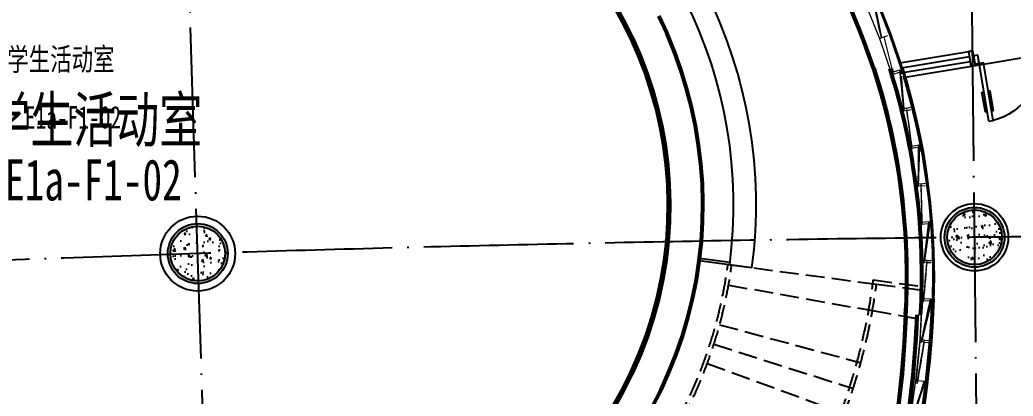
# Model space of a CAD drawing. Header units: millimetres. Extents: x 347599 to 1495443, y -100002 to 152717.
# Drawn here: x 1396761 to 1410013, y 18621 to 23647 of the extents above; entities that cross this region are included whole.
import ezdxf

# ---------------------------------------------------------------- set-up
doc = ezdxf.new("R2010")
doc.units = ezdxf.units.MM
doc.header["$LTSCALE"] = 1000
doc.header["$PDMODE"] = 1
for name, pattern in [('E-RG-1F$0$$0$DOTE', [2.42, 2, -0.2, 0.02, -0.2]), ('E1-RD-1F$0$DASH', [0.35, 0.25, -0.1]), ('XRE1$0$DASH', [0.35, 0.25, -0.1]), ('XRE2$0$HIDDEN', [0.375, 0.25, -0.125])]:
    doc.linetypes.add(name, pattern=pattern)
doc.layers.get('0').update_dxf_attribs({"linetype": 'CONTINUOUS'})
doc.layers.get('Defpoints').update_dxf_attribs({"linetype": 'CONTINUOUS'})
for name, color, linetype in [('00外装饰面', 21, 'CONTINUOUS'), ('A-------', 18, 'CONTINUOUS'), ('A—墙体', 7, 'CONTINUOUS'), ('A—楼梯、电梯、栏杆', 50, 'CONTINUOUS'), ('A—轴线、尺寸', 1, 'CONTINUOUS'), ('A—门窗', 135, 'CONTINUOUS'), ('E1-RD-1F$0$C-NAME-DIM100', 13, 'CONTINUOUS'), ('I—平面—文字', 40, 'CONTINUOUS'), ('I—平面—文字（放大1：100）', 40, 'XRE2$0$HIDDEN'), ('I—平面—装饰面层线', 192, 'CONTINUOUS'), ('I—平面—门', 22, 'CONTINUOUS'), ('XRE2$0$0S-COLS-HATCH-A', 8, 'CONTINUOUS'), ('轴线100', 1, 'CONTINUOUS')]:
    doc.layers.add(name, color=color, linetype=linetype)
for name, color, linetype, lineweight in [('E1-RD-1F$0$$0$A-GLAZ', 140, 'CONTINUOUS', 5), ('E1-RD-1F$0$$3$A-WALL', 7, 'CONTINUOUS', 5), ('E1-RD-1F$0$A-GLAZ', 140, 'CONTINUOUS', 5), ('E1-RD-1F$0$A-WALL', 7, 'CONTINUOUS', 5), ('E1-RI-1F$0$A-GLAZ-CWMG', 3, 'CONTINUOUS', 5)]:
    doc.layers.add(name, color=color, linetype=linetype, lineweight=lineweight)
doc.styles.add('ARIAL', font='simhei.ttf', dxfattribs={"width": 0.9})
doc.styles.add('XD2008', font='simhei.ttf', dxfattribs={"width": 0.7})
doc.dimstyles.new('200', dxfattribs={"dimscale": 200, "dimtxt": 2.5, "dimasz": 2, "dimexe": 1, "dimexo": 1, "dimgap": 0.8, "dimtad": 1, "dimdec": 0, "dimdsep": 46, "dimtxsty": 'ARIAL', "dimblk1": 'ARCHTICK', "dimblk2": 'ARCHTICK', "dimsah": 1, "dimcen": -0.9, "dimdle": 1, "dimclrd": 256, "dimclre": 256, "dimclrt": 40, "dimaunit": 1, "dimadec": 0, "dimazin": 0, "dimtfac": 0.35, "dimtdec": 0, "dimtix": 1, "dimtmove": 2, "dimatfit": 3, "dimldrblk": 'ARCHTICK', "dimfxl": 0, "dimtvp": 0.8, "dimtolj": 1, "dimtzin": 0, "dimarcsym": 0})
doc.dimstyles.new('副本 100', dxfattribs={"dimscale": 100, "dimtxt": 2.5, "dimasz": 2, "dimexe": 1, "dimexo": 1, "dimgap": 0.8, "dimtad": 1, "dimdec": 0, "dimdsep": 46, "dimtxsty": 'ARIAL', "dimblk1": 'ARCHTICK', "dimblk2": 'ARCHTICK', "dimsah": 1, "dimcen": -0.9, "dimdle": 1, "dimclrd": 256, "dimclre": 256, "dimclrt": 40, "dimaunit": 1, "dimadec": 0, "dimazin": 0, "dimtfac": 0.35, "dimtdec": 0, "dimtix": 1, "dimtmove": 2, "dimatfit": 3, "dimldrblk": 'ARCHTICK', "dimfxl": 0, "dimtvp": 0.8, "dimtolj": 1, "dimtzin": 0, "dimarcsym": 0})
pattern_1 = [(50, (-10363982.86, 6219919.24), (286.904073, -25.100854), [30, -330]), (355, (-10363982.86, 6219919.24), (-55.5005334, 300.8768535), [24, -264]), (100.4514, (-10363958.95, 6219917.15), (231.4037527, 275.775817), [25.496076, -280.456845]), (46.1842, (-10363982.86, 6219999.24), (426.896419, -66.207606), [45, -495]), (96.6356, (-10363947.3, 6219993.72), (373.865082, 389.647148), [38.244115, -420.6852]), (351.1842, (-10363982.86, 6219999.24), (373.864778, 389.64744), [36, -396]), (21, (-10363942.86, 6219979.24), (238.762821, -161.0475563), [30, -330]), (326, (-10363942.86, 6219979.24), (97.326133, 290.060018), [24, -264]), (71.4514, (-10363922.97, 6219965.82), (336.0890514, 129.0121987), [25.496076, -280.456845]), (37.5, (-10363982.86, 6219919.24), (4.8639421, 133.1575415), [0, -260.8, 0, -268, 0, -265]), (7.5, (-10363982.86, 6219919.24), (105.227815, 157.7646848), [0, -152.8, 0, -254.8, 0, -101]), (327.5, (-10364072.06, 6219919.24), (213.5289745, -9.0219487), [0, -100, 0, -312, 0, -414]), (317.5, (-10364112.06, 6219919.24), (233.2744677, 40.041993), [0, -130, 0, -207.2, 0, -294])]

# ---------------------------------------------------------------- blocks, each defined once
blk = doc.blocks.new('E1-RD-1F$0$Adaptive - Lecture Hall Scale - Material 2-10458844-E1b 和 E1c 号楼一层平面图 BLDG E1b AND E1c FIRST FLOOR PLAN')
at = {"layer": 'E1-RD-1F$0$A-GLAZ', "lineweight": 13}
for p, q in [((96929, 22026), (96786, 21497)), ((97040, 21999), (96929, 22026)), ((96786, 21497), (96810, 21490))]:
    blk.add_line(p, q, dxfattribs=at)
at = {"layer": 'E1-RD-1F$0$A-GLAZ', "color": 8}
for p, q in [((97040, 21999), (97051, 21996)), ((97051, 21996), (96810, 21490))]:
    blk.add_line(p, q, dxfattribs=at)
at = {"layer": 'E1-RD-1F$0$A-GLAZ', "lineweight": 13, "flags": 128}
blk.add_lwpolyline([(96810, 21490), (96839, 21554), (96867, 21617), (96896, 21681), (96925, 21745), (96954, 21808), (96982, 21872), (97011, 21935), (97040, 21999)], dxfattribs=at)
blk = doc.blocks.new('E1-RD-1F$0$Adaptive - Lecture Hall Scale - Material 1-10443833-E1b 和 E1c 号楼一层平面图 BLDG E1b AND E1c FIRST FLOOR PLAN')
at = {"layer": 'E1-RD-1F$0$A-GLAZ', "lineweight": 13}
for p, q in [((96786, 21497), (96620, 20974)), ((96847, 21479), (96786, 21497)), ((96620, 20974), (96644, 20966))]:
    blk.add_line(p, q, dxfattribs=at)
at = {"layer": 'E1-RD-1F$0$A-GLAZ', "color": 8}
blk.add_line((96847, 21479), (96899, 21464), dxfattribs=at)
at = {"layer": 'E1-RD-1F$0$A-GLAZ', "lineweight": 13, "flags": 128}
blk.add_lwpolyline([(96644, 20966), (96669, 21030), (96695, 21095), (96720, 21159), (96746, 21223), (96771, 21287), (96796, 21351), (96822, 21415), (96847, 21479)], dxfattribs=at)
blk = doc.blocks.new('E1-RD-1F$0$Adaptive - Lecture Hall Scale - Material 1-V90-E1b 和 E1c 号楼一层平面图 BLDG E1b AND E1c FIRST FLOOR PLAN')
at = {"layer": 'E1-RD-1F$0$A-GLAZ', "lineweight": 13}
for p, q in [((96861, 27095), (96752, 27060)), ((96752, 27060), (96896, 26571)), ((96896, 26571), (96920, 26577))]:
    blk.add_line(p, q, dxfattribs=at)
at = {"layer": 'E1-RD-1F$0$A-GLAZ', "color": 8}
for p, q in [((96861, 27095), (96871, 27099)), ((96871, 27099), (96920, 26577))]:
    blk.add_line(p, q, dxfattribs=at)
at = {"layer": 'E1-RD-1F$0$A-GLAZ', "lineweight": 13, "flags": 128}
blk.add_lwpolyline([(96920, 26577), (96912, 26651), (96903, 26725), (96895, 26799), (96886, 26873), (96878, 26947), (96869, 27021), (96861, 27095)], dxfattribs=at)
blk = doc.blocks.new('E1-RD-1F$0$Adaptive - Lecture Hall Scale - Material 1-V91-E1b 和 E1c 号楼一层平面图 BLDG E1b AND E1c FIRST FLOOR PLAN')
at = {"layer": 'E1-RD-1F$0$A-GLAZ', "lineweight": 13}
for p, q in [((97165, 25581), (97101, 25572)), ((97101, 25572), (97162, 25065)), ((97162, 25065), (97186, 25067))]:
    blk.add_line(p, q, dxfattribs=at)
at = {"layer": 'E1-RD-1F$0$A-GLAZ', "color": 8}
blk.add_line((97165, 25581), (97217, 25589), dxfattribs=at)
at = {"layer": 'E1-RD-1F$0$A-GLAZ', "lineweight": 13, "flags": 128}
blk.add_lwpolyline([(97186, 25067), (97183, 25141), (97180, 25214), (97177, 25287), (97174, 25361), (97171, 25434), (97168, 25508), (97165, 25581)], dxfattribs=at)
blk = doc.blocks.new('E1-RD-1F$0$Adaptive - Lecture Hall Scale - Material 2-V92-E1b 和 E1c 号楼一层平面图 BLDG E1b AND E1c FIRST FLOOR PLAN')
at = {"layer": 'E1-RD-1F$0$A-GLAZ', "lineweight": 13}
for p, q in [((97275, 25075), (97162, 25065)), ((97162, 25065), (97194, 24556)), ((97194, 24556), (97219, 24557))]:
    blk.add_line(p, q, dxfattribs=at)
at = {"layer": 'E1-RD-1F$0$A-GLAZ', "color": 8}
for p, q in [((97281, 25076), (97286, 25076)), ((97286, 25076), (97282, 25046)), ((97275, 24990), (97219, 24557))]:
    blk.add_line(p, q, dxfattribs=at)
at = {"layer": 'E1-RD-1F$0$A-GLAZ', "lineweight": 13, "flags": 128}
blk.add_lwpolyline([(97219, 24557), (97227, 24631), (97235, 24705), (97243, 24779), (97251, 24853), (97259, 24927), (97267, 25001), (97275, 25075)], dxfattribs=at)
blk = doc.blocks.new('E1-RD-1F$0$$0$Adaptive - Lecture Hall Scale - Material 2-10458844-E1b 和 E1c 号楼一层平面图 BLDG E1b AND E1c FIRST FLOOR PLAN')
at = {"layer": 'E1-RD-1F$0$$0$A-GLAZ', "lineweight": 13}
for p, q in [((96929, 22026), (96786, 21497)), ((97040, 21999), (96929, 22026)), ((96786, 21497), (96810, 21490))]:
    blk.add_line(p, q, dxfattribs=at)
at = {"layer": 'E1-RD-1F$0$$0$A-GLAZ', "color": 8}
for p, q in [((97040, 21999), (97051, 21996)), ((97051, 21996), (96810, 21490))]:
    blk.add_line(p, q, dxfattribs=at)
at = {"layer": 'E1-RD-1F$0$$0$A-GLAZ', "lineweight": 13, "flags": 128}
blk.add_lwpolyline([(96810, 21490), (96839, 21554), (96867, 21617), (96896, 21681), (96925, 21745), (96954, 21808), (96982, 21872), (97011, 21935), (97040, 21999)], dxfattribs=at)
blk = doc.blocks.new('E1-RD-1F$0$$0$Adaptive - Lecture Hall Scale - Material 1-10443833-E1b 和 E1c 号楼一层平面图 BLDG E1b AND E1c FIRST FLOOR PLAN')
at = {"layer": 'E1-RD-1F$0$$0$A-GLAZ', "lineweight": 13}
for p, q in [((96786, 21497), (96620, 20974)), ((96847, 21479), (96786, 21497)), ((96620, 20974), (96644, 20966))]:
    blk.add_line(p, q, dxfattribs=at)
at = {"layer": 'E1-RD-1F$0$$0$A-GLAZ', "color": 8}
blk.add_line((96847, 21479), (96899, 21464), dxfattribs=at)
at = {"layer": 'E1-RD-1F$0$$0$A-GLAZ', "lineweight": 13, "flags": 128}
blk.add_lwpolyline([(96644, 20966), (96669, 21030), (96695, 21095), (96720, 21159), (96746, 21223), (96771, 21287), (96796, 21351), (96822, 21415), (96847, 21479)], dxfattribs=at)
blk = doc.blocks.new('E1-RD-1F$0$$0$Adaptive - Lecture Hall Scale - Material 1-V87-E1b 和 E1c 号楼一层平面图 BLDG E1b AND E1c FIRST FLOOR PLAN')
at = {"layer": 'E1-RD-1F$0$$0$A-GLAZ', "lineweight": 13}
for p, q in [((96620, 20974), (96433, 20459)), ((96728, 20938), (96620, 20974)), ((96433, 20459), (96456, 20450))]:
    blk.add_line(p, q, dxfattribs=at)
at = {"layer": 'E1-RD-1F$0$$0$A-GLAZ', "color": 8}
for p, q in [((96739, 20934), (96456, 20450)), ((96728, 20938), (96739, 20934))]:
    blk.add_line(p, q, dxfattribs=at)
at = {"layer": 'E1-RD-1F$0$$0$A-GLAZ', "lineweight": 13, "flags": 128}
blk.add_lwpolyline([(96456, 20450), (96490, 20511), (96524, 20572), (96558, 20633), (96592, 20694), (96626, 20755), (96660, 20816), (96694, 20877), (96728, 20938)], dxfattribs=at)
blk = doc.blocks.new('E1-RD-1F$0$$0$Adaptive - Lecture Hall Scale - Material 2-V92-E1b 和 E1c 号楼一层平面图 BLDG E1b AND E1c FIRST FLOOR PLAN')
at = {"layer": 'E1-RD-1F$0$$0$A-GLAZ', "lineweight": 13}
for p, q in [((97275, 25075), (97162, 25065)), ((97162, 25065), (97194, 24556)), ((97194, 24556), (97219, 24557))]:
    blk.add_line(p, q, dxfattribs=at)
at = {"layer": 'E1-RD-1F$0$$0$A-GLAZ', "color": 8}
for p, q in [((97281, 25076), (97286, 25076)), ((97286, 25076), (97282, 25046)), ((97275, 24990), (97219, 24557))]:
    blk.add_line(p, q, dxfattribs=at)
at = {"layer": 'E1-RD-1F$0$$0$A-GLAZ', "lineweight": 13, "flags": 128}
blk.add_lwpolyline([(97219, 24557), (97227, 24631), (97235, 24705), (97243, 24779), (97251, 24853), (97259, 24927), (97267, 25001), (97275, 25075)], dxfattribs=at)
blk = doc.blocks.new('E1-RD-1F$0$$0$Adaptive - Lecture Hall Scale - Material 1-V91-E1b 和 E1c 号楼一层平面图 BLDG E1b AND E1c FIRST FLOOR PLAN')
at = {"layer": 'E1-RD-1F$0$$0$A-GLAZ', "lineweight": 13}
for p, q in [((97165, 25581), (97101, 25572)), ((97101, 25572), (97162, 25065)), ((97162, 25065), (97186, 25067))]:
    blk.add_line(p, q, dxfattribs=at)
at = {"layer": 'E1-RD-1F$0$$0$A-GLAZ', "color": 8}
blk.add_line((97165, 25581), (97217, 25589), dxfattribs=at)
at = {"layer": 'E1-RD-1F$0$$0$A-GLAZ', "lineweight": 13, "flags": 128}
blk.add_lwpolyline([(97186, 25067), (97183, 25141), (97180, 25214), (97177, 25287), (97174, 25361), (97171, 25434), (97168, 25508), (97165, 25581)], dxfattribs=at)
blk = doc.blocks.new('E1-RD-1F$0$$0$Adaptive - Lecture Hall Scale - Material 1-V90-E1b 和 E1c 号楼一层平面图 BLDG E1b AND E1c FIRST FLOOR PLAN')
at = {"layer": 'E1-RD-1F$0$$0$A-GLAZ', "lineweight": 13}
for p, q in [((96861, 27095), (96752, 27060)), ((96752, 27060), (96896, 26571)), ((96896, 26571), (96920, 26577))]:
    blk.add_line(p, q, dxfattribs=at)
at = {"layer": 'E1-RD-1F$0$$0$A-GLAZ', "color": 8}
for p, q in [((96861, 27095), (96871, 27099)), ((96871, 27099), (96920, 26577))]:
    blk.add_line(p, q, dxfattribs=at)
at = {"layer": 'E1-RD-1F$0$$0$A-GLAZ', "lineweight": 13, "flags": 128}
blk.add_lwpolyline([(96920, 26577), (96912, 26651), (96903, 26725), (96895, 26799), (96886, 26873), (96878, 26947), (96869, 27021), (96861, 27095)], dxfattribs=at)
blk = doc.blocks.new('E1-RI-1F$0$$DORLIB2D$00000011')
for p, q in [((-0.4833, 0.3962), (-0.4833, 0.2346)), ((-0.4833, 0.3962), (-0.4667, 0.3962)), ((-0.4667, 0.4709), (-0.4667, -0.0625)), ((-0.4667, 0.4709), (-0.4333, 0.4709)), ((-0.4333, 0.4709), (-0.4333, 0.0042)), ((-0.4167, 0.3962), (-0.4333, 0.3962)), ((-0.4167, 0.3962), (-0.4167, 0.2346)), ((0.4167, 0.3962), (0.4167, 0.2346)), ((0.4167, 0.3962), (0.4333, 0.3962)), ((0.4333, 0.4709), (0.4333, 0.0042)), ((0.4667, 0.4709), (0.4333, 0.4709)), ((0.4667, 0.4709), (0.4667, -0.0625)), ((0.4833, 0.3962), (0.4667, 0.3962)), ((0.4833, 0.3962), (0.4833, 0.2346)), ((-0.4833, 0.2346), (-0.4667, 0.2346)), ((-0.4167, 0.2346), (-0.4333, 0.2346)), ((0.4167, 0.2346), (0.4333, 0.2346)), ((0.4833, 0.2346), (0.4667, 0.2346)), ((-0.5, 0.0042), (-0.4333, 0.0042)), ((-0.5, 0.0042), (-0.5, -0.0625)), ((0.5, 0.0042), (0.4333, 0.0042)), ((0.5, 0.0042), (0.5, -0.0625)), ((-0.5, -0.0625), (-0.4667, -0.0625)), ((0.5, -0.0625), (0.4667, -0.0625))]:
    blk.add_line(p, q)
for centre, start, end in [((-0.4667, 0.0042), 0, 85.90396), ((0.4667, 0.0042), 94.09604, 180)]:
    blk.add_arc(centre, 0.4667, start, end)
blk = doc.blocks.new('E1-RI-1F$0$RECTANGULAR_MULLION_-_600K')
at = {"layer": 'A—门窗'}
for p, q in [((-30, 75), (30, 75)), ((-30, -125), (-30, 75)), ((30, 75), (30, -125)), ((30, -125), (-30, -125))]:
    blk.add_line(p, q, dxfattribs=at)
blk = doc.blocks.new('_ArchTick')
at = {"color": 0, "linetype": 'ByBlock', "const_width": 0.4}
blk.add_lwpolyline([(-0.5, -0.5), (0.5, 0.5)], dxfattribs=at)
blk = doc.blocks.new('*D330')
at = {"layer": 'A—轴线、尺寸', "linetype": 'ByBlock', "lineweight": -2}
blk.add_arc((1409755, -3643), 13193, 84.9322, 90.6028, dxfattribs=at)
at = {"layer": 'Defpoints', "color": 0, "linetype": 'ByBlock'}
for p in [(1409332, 36540), (1413318, 36536), (1410486, 9529), (1409641, 7244), (1410717, 7202)]:
    blk.add_point(p, dxfattribs=at)
at = {"layer": 'A—轴线、尺寸', "linetype": 'ByBlock', "lineweight": -2, "xscale": 400, "yscale": 400, "zscale": 400}
for p, rotation in [((1409616, 9549), 180.6028049633472), ((1410920, 9498), 354.9322288702159)]:
    blk.add_blockref('_ArchTick', p, dxfattribs=dict(at, rotation=rotation))
at = {"layer": 'A—轴线、尺寸', "color": 40, "linetype": 'ByBlock', "insert": (1410285, 9949), "char_height": 500, "attachment_point": 5, "rotation": 357.7675, "style": 'ARIAL'}
blk.add_mtext('\\A1;6°', dxfattribs=at)
blk = doc.blocks.new('*D573')
at = {"layer": 'Defpoints', "color": 0, "linetype": 'E-RG-1F$0$$0$DOTE'}
for p in [(1409332, 36540), (1413318, 36536), (1410486, 9529), (1409641, 7244), (1410717, 7202)]:
    blk.add_point(p, dxfattribs=at)
at = {"layer": '轴线100', "linetype": 'E-RG-1F$0$$0$DOTE', "lineweight": -2}
blk.add_arc((1409755, -3643), 13193, 84.9322, 90.6028, dxfattribs=at)
at = {"layer": '轴线100', "linetype": 'E-RG-1F$0$$0$DOTE', "lineweight": -2, "xscale": 200, "yscale": 200, "zscale": 200}
for p, rotation in [((1409616, 9549), 180.6028049633472), ((1410920, 9498), 354.9322288702159)]:
    blk.add_blockref('_ArchTick', p, dxfattribs=dict(at, rotation=rotation))
at = {"layer": '轴线100', "color": 40, "linetype": 'E-RG-1F$0$$0$DOTE', "insert": (1410278, 9769), "char_height": 300, "attachment_point": 5, "rotation": 357.7675, "style": 'ARIAL'}
blk.add_mtext('\\A1;6°', dxfattribs=at)

msp = doc.modelspace()

# ---------------------------------------------------------------- hatches: boundary and pattern name
at = {"layer": 'A-------'}
h = msp.add_hatch(color=256, dxfattribs=at)
edge = h.paths.add_edge_path()
edge.add_arc((1409498.6, 20742.9), 400, 0, 360)
edge = h.paths.add_edge_path(flags=17)
edge.add_arc((1409498.6, 20742.9), 365, 0, 360)
h = msp.add_hatch(color=256, dxfattribs=at)
edge = h.paths.add_edge_path()
edge.add_arc((1399133.8, 20525.3), 400, 0, 360)
edge = h.paths.add_edge_path(flags=17)
edge.add_arc((1399133.8, 20525.3), 365, 0, 360)
at = {"layer": 'XRE2$0$0S-COLS-HATCH-A'}
h = msp.add_hatch(dxfattribs=at)
h.set_pattern_fill('AR-CONC', color=256, scale=40, style=0)
h.set_pattern_definition(pattern_1)
edge = h.paths.add_edge_path()
edge.add_arc((1409498.6, 20742.9), 365, 0, 360)
h = msp.add_hatch(dxfattribs=at)
h.set_pattern_fill('AR-CONC', color=256, scale=40, style=0)
h.set_pattern_definition(pattern_1)
edge = h.paths.add_edge_path()
edge.add_arc((1399133.8, 20525.3), 365, 0, 360)

# ---------------------------------------------------------------- linework, layer by layer
for centre, radius in [((1409498.6, 20742.9, 0), 400), ((1409498.6, 20742.9, 0), 365), ((1399133.8, 20525.3, 0), 400), ((1399133.8, 20525.3, 0), 365)]:
    msp.add_circle(centre, radius)
at = {"layer": '00外装饰面', "linetype": 'ByBlock', "ltscale": 5}
msp.add_circle((1409498, 20742.9), 450, dxfattribs=at)
at = {"layer": 'A—墙体', "flags": 128}
for points in [[(1408548.6, 22924.9), (1408483.4, 23130.3), (1408374.7, 23441.1), (1408255, 23747.8), (1408124.5, 24050.1), (1407983.4, 24347.6), (1407831.9, 24639.9), (1407670.2, 24926.7), (1407498.4, 25207.6), (1407316.7, 25482.2), (1408065.9, 25997.1)], [(1405198.8, 18475), (1405315.3, 18705.3), (1405421.3, 18940.6), (1405516.6, 19180.5), (1405600.9, 19424.5), (1405674.2, 19671.9), (1405736.2, 19922.5), (1405786.8, 20175.6), (1405825.9, 20430.7), (1405853.5, 20687.3), (1405869.5, 20944.9), (1405873.8, 21203), (1405866.4, 21461), (1405847.4, 21718.4), (1405816.8, 21974.7), (1405774.7, 22229.3), (1405721.1, 22481.8), (1405656.2, 22731.6), (1405580, 22978.2), (1405492.8, 23221.2), (1405394.7, 23459.9), (1405285.9, 23694)], [(1408947.1, 19887.7), (1408952.7, 20217), (1408946.8, 20546.2), (1408929.1, 20874.9), (1408899.9, 21202.9), (1408859.1, 21529.6), (1408806.7, 21854.7), (1408742.9, 22177.7), (1408667.6, 22498.2), (1408581.1, 22815.9), (1408556.1, 22900.4)], [(1408579.7, 19685.8), (1408560.6, 19302.9), (1408530.1, 18920.7), (1408488.1, 18539.7), (1408434.8, 18160), (1408370.2, 17782.1), (1408294.3, 17406.4), (1408207.2, 17033), (1408109, 16662.4), (1407999.8, 16295)]]:
    msp.add_lwpolyline(points, dxfattribs=at)
at = {"layer": 'A—墙体'}
for centre, radius, start, end in [((1400159.4, 21169.4), 5272.5, 331.86871, 61.86871), ((1399647.6, 20212.1), 8947.7, 356.62792, 34.8011), ((1395755.2, 20348.5), 13200, 286.33476, 357.99944), ((1395759.8, 20133.5), 12980.1, 341.72703, 357.9917), ((1397041.5, 22836.3), 8808, 271.86871, 331.86871)]:
    msp.add_arc(centre, radius, start, end, dxfattribs=at)
at = {"layer": 'A—楼梯、电梯、栏杆', "linetype": 'XRE1$0$DASH'}
for p, q in [((1406207.5, 20379.5), (1408190.2, 20116.9)), ((1408147, 20173.1), (1408775, 20089.9)), ((1406215.5, 20105), (1408135.4, 19763.8)), ((1408190.2, 20116.9), (1408768.5, 20040.3)), ((1408135.4, 19763.8), (1408753.2, 19654)), ((1406097.1, 19575.9), (1407979.4, 19066.4)), ((1406020.5, 19315.9), (1407878.4, 18723.6)), ((1405932.5, 19059.5), (1407762.4, 18385.7))]:
    msp.add_line(p, q, dxfattribs=at)
for radius, end in [(6080, 352.45723), (6130, 352.45723), (8030, 352.814), (8080, 352.45723)]:
    msp.add_arc((1400180.1, 21177.6), radius, 331.94126, end, dxfattribs=at)
at = {"layer": 'A—轴线、尺寸', "linetype": 'E-RG-1F$0$$0$DOTE'}
for p, q in [((1399558.5, 7032), (1398629.3, 36552.9)), ((1409640.6, 7243.7), (1409332.3, 36540.2))]:
    msp.add_line(p, q, dxfattribs=at)
msp.add_arc((1414706.3, -474229.7), 495000, 90.381865, 98.026074, dxfattribs=at)
at = {"layer": 'A—门窗'}
for points in [[(1408502.1, 23071.4), (1409476.9, 23233.7)], [(1408522.6, 23007.1), (1409428.6, 23157.9)], [(1408542.9, 22943.1), (1409439.6, 23092.4)], [(1408546.4, 22876), (1409509.7, 23036.4)]]:
    msp.add_lwpolyline(points, dxfattribs=at)
at = {"layer": 'E1-RD-1F$0$$0$A-GLAZ', "lineweight": 13}
for p, q in [((1408376.7, 22994.7), (1408394.3, 22942.9)), ((1408376.7, 22994.7), (1408394.3, 22942.9)), ((1408394.3, 22942.9), (1408418.2, 22950.3)), ((1408394.3, 22942.9), (1408418.2, 22950.3))]:
    msp.add_line(p, q, dxfattribs=at)
at = {"layer": 'E1-RD-1F$0$$0$A-GLAZ', "lineweight": 13, "flags": 128}
msp.add_lwpolyline([(1408418.2, 22950.3), (1408406.8, 22994.7)], dxfattribs=at)
msp.add_lwpolyline([(1408418.2, 22950.3), (1408406.8, 22994.7)], dxfattribs=at)
at = {"layer": 'E1-RD-1F$0$$3$A-WALL', "lineweight": 40, "flags": 128}
msp.add_lwpolyline([(1408946.1, 19917.1), (1408951.8, 20246.3), (1408945.8, 20575.5), (1408928.2, 20904.3), (1408899, 21232.2), (1408858.1, 21558.9), (1408805.8, 21884), (1408741.9, 22207), (1408666.7, 22527.5), (1408580.2, 22845.2), (1408535.9, 22994.7)], dxfattribs=at)
msp.add_lwpolyline([(1408946.1, 19917.1), (1408951.8, 20246.3), (1408945.8, 20575.5), (1408928.2, 20904.3), (1408899, 21232.2), (1408858.1, 21558.9), (1408805.8, 21884), (1408741.9, 22207), (1408666.7, 22527.5), (1408580.2, 22845.2), (1408535.9, 22994.7)], dxfattribs=at)
at = {"layer": 'E1-RD-1F$0$$3$A-WALL', "lineweight": 53, "flags": 128}
msp.add_lwpolyline([(1408578.8, 19715.1), (1408559.7, 19332.2), (1408529.2, 18950.1), (1408487.2, 18569), (1408433.9, 18189.3), (1408369.3, 17811.5), (1408293.4, 17435.7), (1408206.3, 17062.3), (1408108.1, 16691.8), (1407998.8, 16324.3)], dxfattribs=at)
msp.add_lwpolyline([(1408578.8, 19715.1), (1408559.7, 19332.2), (1408529.2, 18950.1), (1408487.2, 18569), (1408433.9, 18189.3), (1408369.3, 17811.5), (1408293.4, 17435.7), (1408206.3, 17062.3), (1408108.1, 16691.8), (1407998.8, 16324.3)], dxfattribs=at)
at = {"layer": 'E1-RD-1F$0$$3$A-WALL', "lineweight": 53}
for centre, radius, start, end in [((1399646.6, 20241.4), 8947.7, 356.62792, 17.92163), ((1399646.6, 20241.4), 8947.7, 356.62792, 17.92163), ((1399646.6, 20241.4), 9147.7, 356.62792, 17.51687), ((1399646.6, 20241.4), 9147.7, 356.62792, 17.51687), ((1395753.3, 20378.2), 13200, 307.43715, 357.99944), ((1395753.3, 20378.2), 13200, 307.43715, 357.99944), ((1395758.9, 20162.8), 12980.1, 341.72703, 357.9917), ((1395758.9, 20162.8), 12980.1, 341.72703, 357.9917)]:
    msp.add_arc(centre, radius, start, end, dxfattribs=at)
at = {"layer": 'E1-RD-1F$0$A-WALL', "lineweight": 40, "flags": 128}
for points in [[(1408548.6, 22924.9), (1408483.4, 23130.3), (1408374.7, 23441.1), (1408255, 23747.8), (1408124.5, 24050.1), (1407983.4, 24347.6), (1407831.9, 24639.9), (1407670.2, 24926.7), (1407498.4, 25207.6), (1407316.7, 25482.2), (1408065.9, 25997.1)], [(1408947.1, 19887.7), (1408952.7, 20217), (1408946.8, 20546.2), (1408929.1, 20874.9), (1408899.9, 21202.9), (1408859.1, 21529.6), (1408806.7, 21854.7), (1408742.9, 22177.7), (1408667.6, 22498.2), (1408581.1, 22815.9), (1408556.1, 22900.4)]]:
    msp.add_lwpolyline(points, dxfattribs=at)
at = {"layer": 'E1-RD-1F$0$A-WALL', "lineweight": 53, "flags": 128}
for points in [[(1405198.8, 18475), (1405315.3, 18705.3), (1405421.3, 18940.6), (1405516.6, 19180.5), (1405600.9, 19424.5), (1405674.2, 19671.9), (1405736.2, 19922.5), (1405786.8, 20175.6), (1405825.9, 20430.7), (1405853.5, 20687.3), (1405869.5, 20944.9), (1405873.8, 21203), (1405866.4, 21461), (1405847.4, 21718.4), (1405816.8, 21974.7), (1405774.7, 22229.3), (1405721.1, 22481.8), (1405656.2, 22731.6), (1405580, 22978.2), (1405492.8, 23221.2), (1405394.7, 23459.9), (1405285.9, 23694)], [(1408579.7, 19685.8), (1408560.6, 19302.9), (1408530.1, 18920.7), (1408488.1, 18539.7), (1408434.8, 18160), (1408370.2, 17782.1), (1408294.3, 17406.4), (1408207.2, 17033), (1408109, 16662.4), (1407999.8, 16295)]]:
    msp.add_lwpolyline(points, dxfattribs=at)
at = {"layer": 'E1-RD-1F$0$A-WALL', "lineweight": 53}
for centre, radius, start, end in [((1400159.4, 21169.4), 5272.5, 331.86871, 61.86871), ((1399647.6, 20212.1), 8947.7, 356.62792, 34.8011), ((1395759.8, 20133.5), 12980.1, 341.72703, 357.9917), ((1397041.5, 22836.3), 8808, 271.86871, 331.86871)]:
    msp.add_arc(centre, radius, start, end, dxfattribs=at)
at = {"layer": 'E1-RD-1F$0$A-WALL', "lineweight": 40}
msp.add_arc((1395755.2, 20348.5), 13200, 286.33476, 357.99944, dxfattribs=at)
at = {"layer": 'E1-RD-1F$0$C-NAME-DIM100', "linetype": 'E1-RD-1F$0$DASH'}
for p, q in [((1406207.5, 20379.5), (1408190.2, 20116.9)), ((1408147, 20173.1), (1408775, 20089.9)), ((1406215.5, 20105), (1408135.4, 19763.8)), ((1408190.2, 20116.9), (1408768.5, 20040.3)), ((1408135.4, 19763.8), (1408753.2, 19654)), ((1406097.1, 19575.9), (1407979.4, 19066.4)), ((1406020.5, 19315.9), (1407878.4, 18723.6)), ((1405932.5, 19059.5), (1407762.4, 18385.7))]:
    msp.add_line(p, q, dxfattribs=at)
for radius, end in [(6080, 352.45723), (6130, 352.45723), (8030, 352.814), (8080, 352.45723)]:
    msp.add_arc((1400180.1, 21177.6), radius, 331.94126, end, dxfattribs=at)
at = {"layer": 'I—平面—装饰面层线'}
for p, q in [((1406528.6, 20336.9), (1405825.8, 20430)), ((1406235.1, 20406.1), (1405829.8, 20459.7))]:
    msp.add_line(p, q, dxfattribs=at)
msp.add_circle((1399133.3, 20525.3), 500, dxfattribs=at)
for centre, radius, start, end in [((1400170.7, 21174.1), 6412.8, 352.49862, 60.1508), ((1400170.7, 21174.1), 6112.8, 352.50065, 60.06645), ((1400159.4, 21169.4), 5242.5, 331.86871, 61.86871), ((1397041.5, 22836.3), 8778, 271.86871, 331.86871)]:
    msp.add_arc(centre, radius, start, end, dxfattribs=at)
at = {"layer": 'I—平面—门'}
msp.add_line((1409509.7, 23036.4), (1411285.3, 23332), dxfattribs=at)
at = {"layer": '轴线100', "linetype": 'E-RG-1F$0$$0$DOTE'}
for p, q in [((1399558.5, 7032), (1398629.3, 36552.9)), ((1409640.6, 7243.7), (1409332.3, 36540.2))]:
    msp.add_line(p, q, dxfattribs=at)
msp.add_arc((1414706.3, -474229.7), 495000, 90.381865, 98.026074, dxfattribs=at)

# ---------------------------------------------------------------- block references
at = {"layer": 'E1-RD-1F$0$$0$A-GLAZ', "color": 8}
for name, p, rotation in [('E1-RD-1F$0$$0$Adaptive - Lecture Hall Scale - Material 2-V92-E1b 和 E1c 号楼一层平面图 BLDG E1b AND E1c FIRST FLOOR PLAN', (1318530.3, -21701.1), 11.95264847549659), ('E1-RD-1F$0$$0$Adaptive - Lecture Hall Scale - Material 2-V92-E1b 和 E1c 号楼一层平面图 BLDG E1b AND E1c FIRST FLOOR PLAN', (1318530.3, -21701.1), 11.95264847549659), ('E1-RD-1F$0$$0$Adaptive - Lecture Hall Scale - Material 1-V91-E1b 和 E1c 号楼一层平面图 BLDG E1b AND E1c FIRST FLOOR PLAN', (1314367.9, -12417.1), 5.565648475496459), ('E1-RD-1F$0$$0$Adaptive - Lecture Hall Scale - Material 1-V91-E1b 和 E1c 号楼一层平面图 BLDG E1b AND E1c FIRST FLOOR PLAN', (1314367.9, -12417.1), 5.565648475496459), ('E1-RD-1F$0$$0$Adaptive - Lecture Hall Scale - Material 1-V90-E1b 和 E1c 号楼一层平面图 BLDG E1b AND E1c FIRST FLOOR PLAN', (1309257.5, 7246.9), 352.7916484754957), ('E1-RD-1F$0$$0$Adaptive - Lecture Hall Scale - Material 1-V90-E1b 和 E1c 号楼一层平面图 BLDG E1b AND E1c FIRST FLOOR PLAN', (1309257.5, 7246.9), 352.7916484754957), ('E1-RD-1F$0$$0$Adaptive - Lecture Hall Scale - Material 1-V91-E1b 和 E1c 号楼一层平面图 BLDG E1b AND E1c FIRST FLOOR PLAN', (1311264.1, -2727.7), 359.1786484754961), ('E1-RD-1F$0$$0$Adaptive - Lecture Hall Scale - Material 1-V91-E1b 和 E1c 号楼一层平面图 BLDG E1b AND E1c FIRST FLOOR PLAN', (1311264.1, -2727.7), 359.1786484754961), ('E1-RD-1F$0$$0$Adaptive - Lecture Hall Scale - Material 1-V90-E1b 和 E1c 号楼一层平面图 BLDG E1b AND E1c FIRST FLOOR PLAN', (1308372.9, 17382.8), 346.4046484754958), ('E1-RD-1F$0$$0$Adaptive - Lecture Hall Scale - Material 1-V90-E1b 和 E1c 号楼一层平面图 BLDG E1b AND E1c FIRST FLOOR PLAN', (1308372.9, 17382.8), 346.4046484754958), ('E1-RD-1F$0$$0$Adaptive - Lecture Hall Scale - Material 1-V91-E1b 和 E1c 号楼一层平面图 BLDG E1b AND E1c FIRST FLOOR PLAN', (1309257.5, 7246.9), 352.7916484754961), ('E1-RD-1F$0$$0$Adaptive - Lecture Hall Scale - Material 1-V91-E1b 和 E1c 号楼一层平面图 BLDG E1b AND E1c FIRST FLOOR PLAN', (1309257.5, 7246.9), 352.7916484754961), ('E1-RD-1F$0$$0$Adaptive - Lecture Hall Scale - Material 2-10458844-E1b 和 E1c 号楼一层平面图 BLDG E1b AND E1c FIRST FLOOR PLAN', (1318530.3, -21701.1), 11.95264847549659), ('E1-RD-1F$0$$0$Adaptive - Lecture Hall Scale - Material 2-10458844-E1b 和 E1c 号楼一层平面图 BLDG E1b AND E1c FIRST FLOOR PLAN', (1318530.3, -21701.1), 11.95264847549659), ('E1-RD-1F$0$$0$Adaptive - Lecture Hall Scale - Material 1-10443833-E1b 和 E1c 号楼一层平面图 BLDG E1b AND E1c FIRST FLOOR PLAN', (1318530.3, -21701.1), 11.95264847549659), ('E1-RD-1F$0$$0$Adaptive - Lecture Hall Scale - Material 1-10443833-E1b 和 E1c 号楼一层平面图 BLDG E1b AND E1c FIRST FLOOR PLAN', (1318530.3, -21701.1), 11.95264847549659), ('E1-RD-1F$0$$0$Adaptive - Lecture Hall Scale - Material 1-V87-E1b 和 E1c 号楼一层平面图 BLDG E1b AND E1c FIRST FLOOR PLAN', (1318530.3, -21701.1), 11.95264847549659), ('E1-RD-1F$0$$0$Adaptive - Lecture Hall Scale - Material 1-V87-E1b 和 E1c 号楼一层平面图 BLDG E1b AND E1c FIRST FLOOR PLAN', (1318530.3, -21701.1), 11.95264847549659)]:
    msp.add_blockref(name, p, dxfattribs=dict(at, rotation=rotation))
at = {"layer": 'E1-RD-1F$0$A-GLAZ', "color": 8}
for name, p, rotation in [('E1-RD-1F$0$Adaptive - Lecture Hall Scale - Material 1-V90-E1b 和 E1c 号楼一层平面图 BLDG E1b AND E1c FIRST FLOOR PLAN', (1314368.9, -12446.4), 5.565648475496459), ('E1-RD-1F$0$Adaptive - Lecture Hall Scale - Material 1-V90-E1b 和 E1c 号楼一层平面图 BLDG E1b AND E1c FIRST FLOOR PLAN', (1314368.9, -12446.4), 5.565648475496459), ('E1-RD-1F$0$Adaptive - Lecture Hall Scale - Material 1-V91-E1b 和 E1c 号楼一层平面图 BLDG E1b AND E1c FIRST FLOOR PLAN', (1318531.3, -21730.4), 11.95264847549657), ('E1-RD-1F$0$Adaptive - Lecture Hall Scale - Material 1-V91-E1b 和 E1c 号楼一层平面图 BLDG E1b AND E1c FIRST FLOOR PLAN', (1318531.3, -21730.4), 11.95264847549657), ('E1-RD-1F$0$Adaptive - Lecture Hall Scale - Material 2-V92-E1b 和 E1c 号楼一层平面图 BLDG E1b AND E1c FIRST FLOOR PLAN', (1318531.3, -21730.4), 11.95264847549657), ('E1-RD-1F$0$Adaptive - Lecture Hall Scale - Material 2-V92-E1b 和 E1c 号楼一层平面图 BLDG E1b AND E1c FIRST FLOOR PLAN', (1318531.3, -21730.4), 11.95264847549657), ('E1-RD-1F$0$Adaptive - Lecture Hall Scale - Material 1-V91-E1b 和 E1c 号楼一层平面图 BLDG E1b AND E1c FIRST FLOOR PLAN', (1314368.9, -12446.4), 5.565648475496459), ('E1-RD-1F$0$Adaptive - Lecture Hall Scale - Material 1-V91-E1b 和 E1c 号楼一层平面图 BLDG E1b AND E1c FIRST FLOOR PLAN', (1314368.9, -12446.4), 5.565648475496459), ('E1-RD-1F$0$Adaptive - Lecture Hall Scale - Material 1-V90-E1b 和 E1c 号楼一层平面图 BLDG E1b AND E1c FIRST FLOOR PLAN', (1309258.4, 7217.6), 352.7916484754957), ('E1-RD-1F$0$Adaptive - Lecture Hall Scale - Material 1-V90-E1b 和 E1c 号楼一层平面图 BLDG E1b AND E1c FIRST FLOOR PLAN', (1309258.4, 7217.6), 352.7916484754957), ('E1-RD-1F$0$Adaptive - Lecture Hall Scale - Material 1-V91-E1b 和 E1c 号楼一层平面图 BLDG E1b AND E1c FIRST FLOOR PLAN', (1311265.1, -2757), 359.1786484754961), ('E1-RD-1F$0$Adaptive - Lecture Hall Scale - Material 1-V91-E1b 和 E1c 号楼一层平面图 BLDG E1b AND E1c FIRST FLOOR PLAN', (1311265.1, -2757), 359.1786484754961), ('E1-RD-1F$0$Adaptive - Lecture Hall Scale - Material 1-V90-E1b 和 E1c 号楼一层平面图 BLDG E1b AND E1c FIRST FLOOR PLAN', (1308373.9, 17353.4), 346.4046484754958), ('E1-RD-1F$0$Adaptive - Lecture Hall Scale - Material 1-V90-E1b 和 E1c 号楼一层平面图 BLDG E1b AND E1c FIRST FLOOR PLAN', (1308373.9, 17353.4), 346.4046484754958), ('E1-RD-1F$0$Adaptive - Lecture Hall Scale - Material 1-V91-E1b 和 E1c 号楼一层平面图 BLDG E1b AND E1c FIRST FLOOR PLAN', (1309258.4, 7217.6), 352.7916484754961), ('E1-RD-1F$0$Adaptive - Lecture Hall Scale - Material 1-V91-E1b 和 E1c 号楼一层平面图 BLDG E1b AND E1c FIRST FLOOR PLAN', (1309258.4, 7217.6), 352.7916484754961), ('E1-RD-1F$0$Adaptive - Lecture Hall Scale - Material 2-10458844-E1b 和 E1c 号楼一层平面图 BLDG E1b AND E1c FIRST FLOOR PLAN', (1318531.3, -21730.4), 11.95264847549657), ('E1-RD-1F$0$Adaptive - Lecture Hall Scale - Material 2-10458844-E1b 和 E1c 号楼一层平面图 BLDG E1b AND E1c FIRST FLOOR PLAN', (1318531.3, -21730.4), 11.95264847549657), ('E1-RD-1F$0$Adaptive - Lecture Hall Scale - Material 1-10443833-E1b 和 E1c 号楼一层平面图 BLDG E1b AND E1c FIRST FLOOR PLAN', (1318531.3, -21730.4), 11.95264847549657), ('E1-RD-1F$0$Adaptive - Lecture Hall Scale - Material 1-10443833-E1b 和 E1c 号楼一层平面图 BLDG E1b AND E1c FIRST FLOOR PLAN', (1318531.3, -21730.4), 11.95264847549657)]:
    msp.add_blockref(name, p, dxfattribs=dict(at, rotation=rotation))
at = {"layer": 'E1-RI-1F$0$A-GLAZ-CWMG', "extrusion": (0, 0, -1), "rotation": 170.5473515144862}
msp.add_blockref('E1-RI-1F$0$RECTANGULAR_MULLION_-_600K', (-1409467.8, 23105.4), dxfattribs=at)
at = {"layer": 'I—平面—门', "xscale": -1686.051999109574, "yscale": 1686.051999109573, "zscale": -1686.051999109573, "rotation": 189.4526484754915}
msp.add_blockref('E1-RI-1F$0$$DORLIB2D$00000011', (1410336.2, 23205.2), dxfattribs=at)

# ---------------------------------------------------------------- texts
at = {"layer": 'I—平面—文字', "linetype": 'ByBlock', "style": 'XD2008', "width": 0.7}
for s, height, p in [('学生活动室', 600, (1396328.7, 22011.6, 0)), ('E1a-F1-02', 550, (1396563, 21235.7))]:
    msp.add_text(s, height=height, rotation=360, dxfattribs=at).set_placement(p)
at = {"layer": 'I—平面—文字（放大1：100）', "linetype": 'ByBlock', "style": 'XD2008', "width": 0.7}
for s, p in [('学生活动室', (1396592.6, 22967.9)), ('E1a-F1-02', (1396826.9, 22192, 0))]:
    msp.add_text(s, height=300, rotation=0.19758, dxfattribs=at).set_placement(p)

# ---------------------------------------------------------------- dimensions: what is measured, and where the dimension line sits
at = {"layer": 'A—轴线、尺寸', "linetype": 'ByBlock'}
dim = msp.add_angular_dim_2l(base=(1410486.4, 9529), line1=((1409640.6, 7243.7), (1409332.3, 36540.2)), line2=((1410716.9, 7201.6), (1413318.2, 36535.5)), dimstyle='200', dxfattribs=at)
dim.commit()
dim.dimension.update_dxf_attribs({"geometry": '*D330', "text_midpoint": (1410285, 9949)})
at = {"layer": '轴线100', "linetype": 'E-RG-1F$0$$0$DOTE'}
dim = msp.add_angular_dim_2l(base=(1410486.4, 9529), line1=((1409640.6, 7243.7), (1409332.3, 36540.2)), line2=((1410716.9, 7201.6), (1413318.2, 36535.5)), dimstyle='副本 100', override={"dimtxt": 3}, dxfattribs=at)
dim.commit()
dim.dimension.update_dxf_attribs({"geometry": '*D573', "text_midpoint": (1410278, 9769.1)})

doc.saveas('drawing.dxf')
